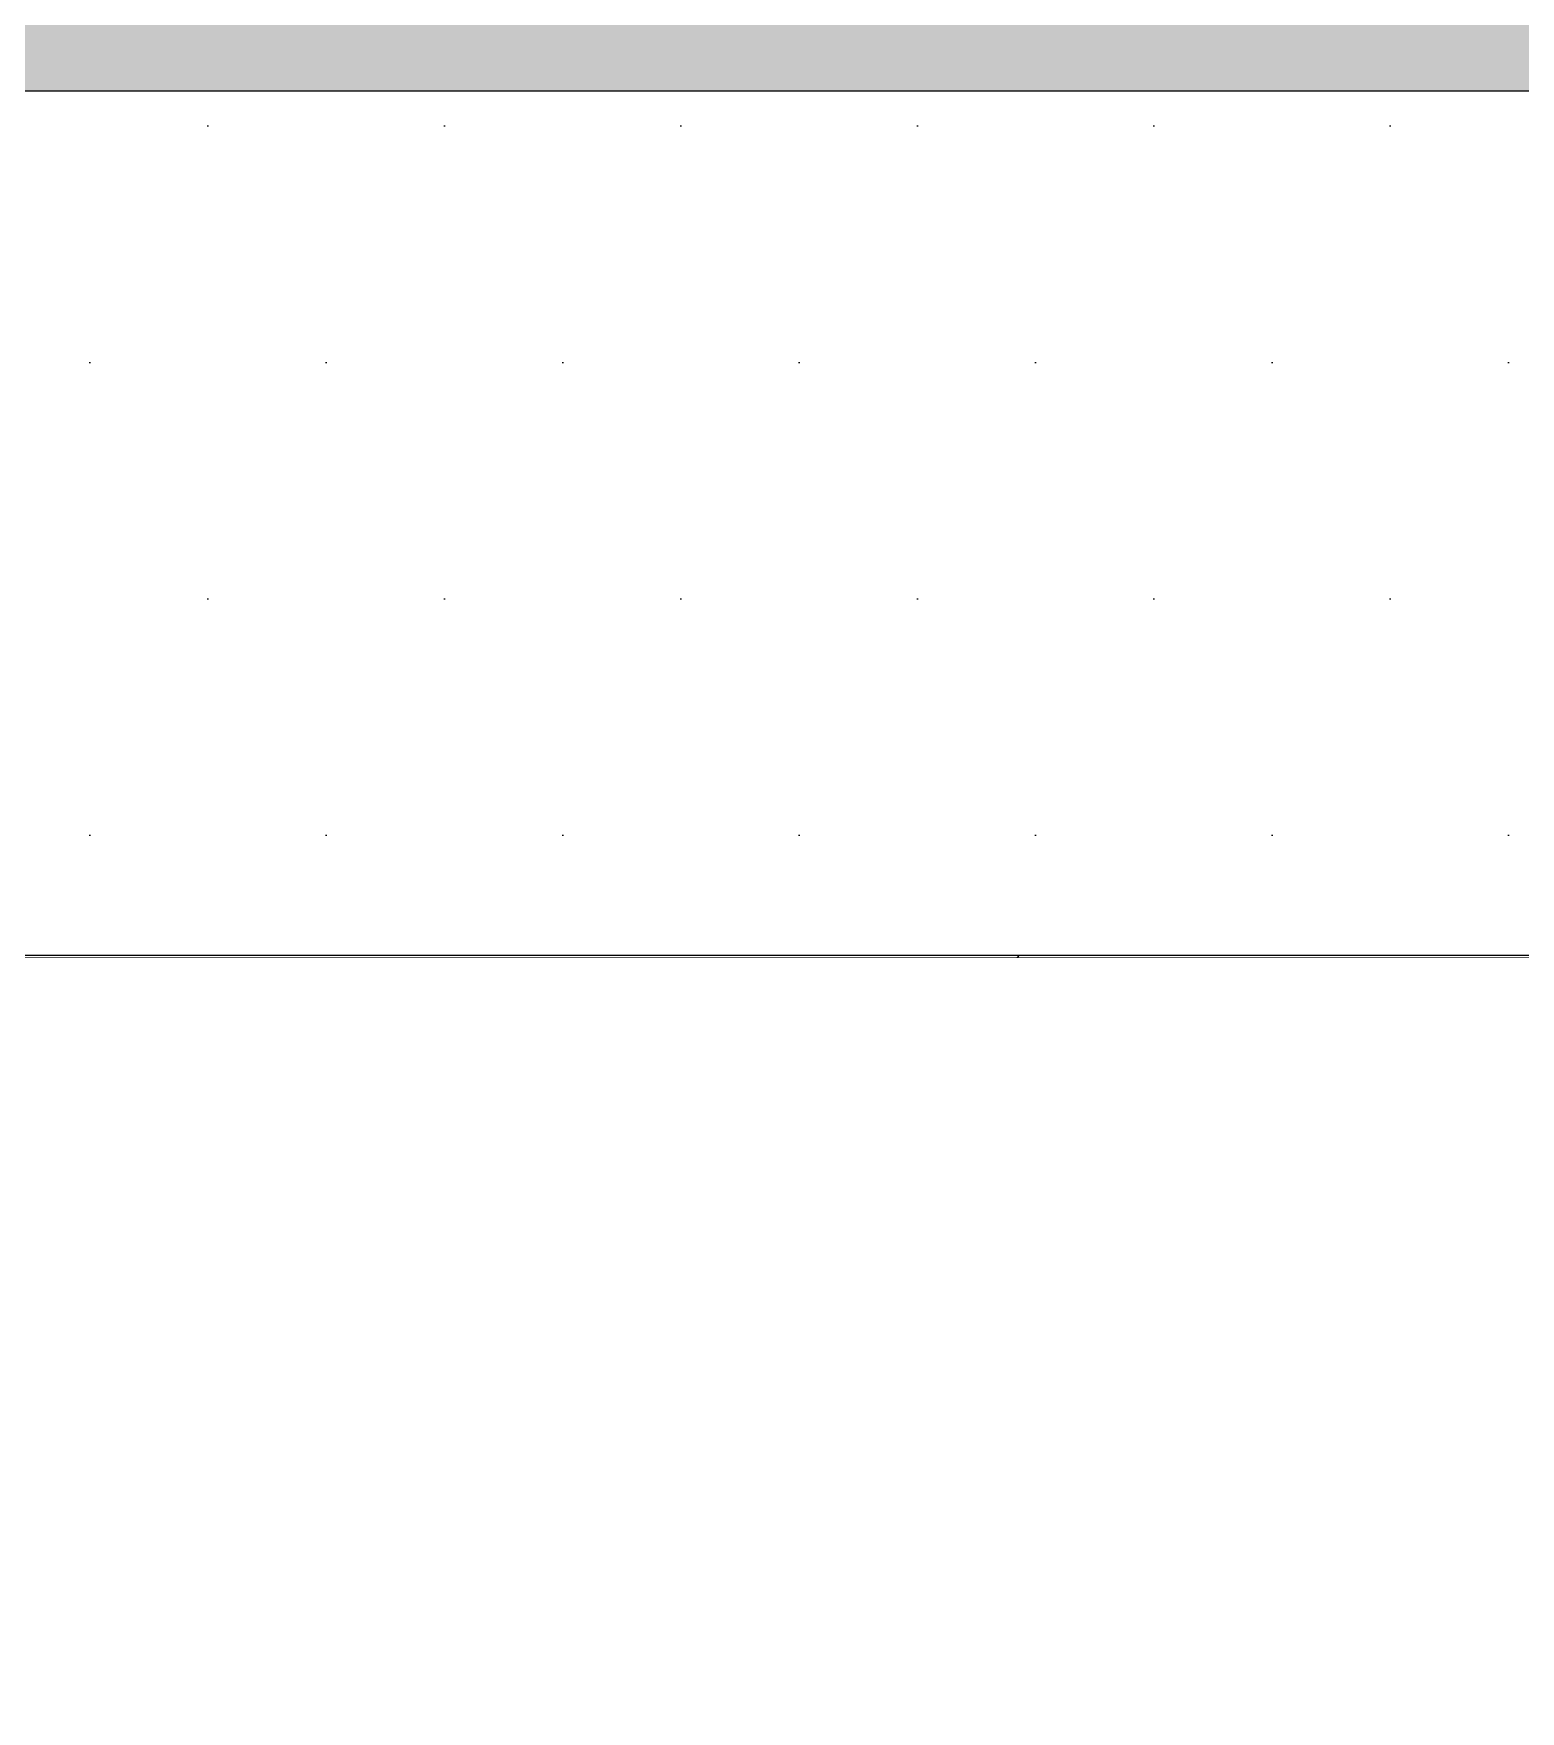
# Model space of a CAD drawing. Header units: millimetres. Extents: x 652937 to 1670132, y 1473552 to 2851037.
# Drawn here: x 713492.4 to 713742, y 1493531.7 to 1493813.4 of the extents above; entities that cross this region are included whole.
import ezdxf

# ---------------------------------------------------------------- set-up
doc = ezdxf.new("R2010")
doc.units = ezdxf.units.MM
doc.set_wipeout_variables(frame=1)
doc.linetypes.add('CENTER', pattern=[50.800000000000004, 31.75, -6.35, 6.35, -6.35])
doc.linetypes.add('HIDDEN', pattern=[0.375, 0.25, -0.125])
doc.layers.add('000 - STRUCTURE_STEEL_ACCESORIES_DEF_SUB', color=7, linetype='Continuous', plot=False)
for name, color, linetype in [('000 - STRUCTURE_STEEL_ACCESORIES_SUB_COLOR_3', 7, 'Continuous'), ('010 - ASPG_ACCESSORIES_HATCH_', 7, 'Continuous'), ('010 - ASPG_ACCESSORIES_MAIN_COLOR_1', 7, 'Continuous'), ('010 - ASPG_ACCESSORIES_SUB_COLOR_1', 7, 'Continuous'), ('010 - ASPG_FLASHING_HATCH_', 7, 'Continuous'), ('010 - ASPG_FLASHING_MAIN_COLOR_2', 7, 'Continuous'), ('010 - ASPG_FLASHING_MAIN_COLOR_4', 7, 'Continuous'), ('010 - ASPG_FLASHING_WIPEOUT_', 7, 'Continuous'), ('010 - ASPG_FLASING_WIPEOUT_', 7, 'Continuous'), ('BOLT & SCREW', 7, 'Continuous'), ('TEXT', 7, 'Continuous'), ('tube-stopper', 7, 'Continuous')]:
    doc.layers.add(name, color=color, linetype=linetype)
for name, color, linetype, lineweight in [('12-GRID', 7, 'CENTER', 13), ('9-SCREW', 7, 'Continuous', 9), ('A-FLOR-E', 7, 'Continuous', 9), ('A-WALL', 7, 'Continuous', 25), ('Part', 7, 'Continuous', 0)]:
    doc.layers.add(name, color=color, linetype=linetype, lineweight=lineweight)

# ---------------------------------------------------------------- blocks, each defined once
blk = doc.blocks.new('3')
at = {"layer": 'Part', "color": 7, "linetype": 'HIDDEN', "lineweight": 0, "ltscale": 5}
for p, q in [((-110.0720670009032, -23.27716099889949), (-110.0724729998037, -33.32781999930739)), ((-109.5270670000464, -23.27718299906701), (-109.5274730008096, -33.32784199947491))]:
    blk.add_line(p, q, dxfattribs=at)
at = {"layer": 'Part', "color": 7, "lineweight": 0}
blk.add_lwpolyline([(-109.487472999841, -33.32784299831837), (-109.4870670000091, -23.27718499908224), (-110.1120670000091, -23.27716000005603), (-110.112472999841, -33.32781799929217)], close=True, dxfattribs=at)
blk = doc.blocks.new('W-1-PP18-ST_ENT3_REV02_20260413-050421_PP18_ENT3_MAIN_PLAN')
at = {"layer": 'A-FLOR-E'}
h = blk.add_hatch(dxfattribs=at)
h.set_pattern_fill('CROSS', scale=50, angle=210.7689957793228)
h.set_pattern_definition([(90.00830806532014, (9903.888727165991, -26817.57823354565), (-317.5460351444216, 317.453958179856), [158.75, -476.2500000000001]), (180.0083080653204, (9983.252216689521, -26738.19172452204), (-317.453958179856, -317.5460351444216), [158.75, -476.2500000000001])])
h.paths.add_polyline_path([(10552.7724922637, -11720.10914213024), (10552.65647391812, -10919.99999969266), (11302.45717344829, -10919.89127639681), (11302.5731920267, -11720.00041860156)], flags=16)
h.paths.add_polyline_path([(18712.43403395661, -10369.24719647504), (18712.7101582943, -10275.13879491016), (20062.22330671758, -10274.98557907529), (20062.223306834, -7304.822206497192), (20062.22330718325, 1006.469529820606), (8350.240529375384, 1013.833130011335), (8352.581507619703, -15559.00517199188), (13097.40324537293, -15549.91630767472), (13097.37388473027, -10370.04009564407)])
at = {"layer": 'TEXT'}
h = blk.add_hatch(dxfattribs=at)
h.set_pattern_fill('ANSI34', scale=21.83100767730449, angle=305.7689957793228)
h.set_pattern_definition([(230.0083080653204, (16484.82354204194, -22407.65041881241), (318.6218556715972, -267.276760314056), []), (230.0083080653204, (16387.17373050773, -22416.20793845505), (318.6218556715972, -267.276760314056), []), (230.0083080653204, (16289.52391897351, -22424.76545809768), (318.6218556715972, -267.276760314056), []), (230.0083080653204, (16191.87388997548, -22433.3229965996), (318.6218556715972, -267.276760314056), [])])
h.paths.add_polyline_path([(8351.9099206666, -15550.10326229967), (8350.218025129521, 1004.77125053294), (20060.18423601077, 1006.600863533095), (20061.87613178068, -15548.27364929952)], flags=16)
h.paths.add_polyline_path([(8201.931672031293, -15700.12501231395), (8201.109208492795, 1155.654514906928), (20210.65068731573, 1155.931012239307), (20211.47315085423, -15699.84851498157)])
at = {"layer": 'A-WALL', "color": 7, "lineweight": 13}
blk.add_lwpolyline([(5164.962381450692, 1155.824347632006), (13174.99129250669, 1155.858422629535)], dxfattribs=at)
at = {"layer": 'A-WALL', "color": 7, "linetype": 'HIDDEN', "lineweight": 13, "ltscale": 8}
blk.add_lwpolyline([(13174.99129250669, 1155.858422396705), (15279.8834763004, 1155.867376597598)], dxfattribs=at)
at = {"layer": 'A-WALL', "color": 7, "lineweight": 13}
blk.add_lwpolyline([(20062.22330718325, 1006.469529820606), (20062.22330648475, -15549.88525924273), (8352.604010701412, -15549.943291815), (8350.218026293674, 1004.771250067279)], close=True, dxfattribs=at)
at = {"color": 7, "xscale": 200.000000000001, "yscale": 200.000000000001, "zscale": 200.000000000001, "rotation": 90}
blk.add_blockref('3', (8614.437109767692, 23052.34119994566), dxfattribs=at)
blk = doc.blocks.new('*U8431')
at = {"layer": '12-GRID', "color": 7, "linetype": 'CENTER'}
blk.add_line((0, 6.142561988594025), (0, -18.19999999999891), dxfattribs=at)
at = {"layer": 'BOLT & SCREW', "color": 7}
for p, q in [((-4.170000000000073, 5.049999999999272), (-4.170000000000073, 1.200000000000728)), ((3.127500000000509, 5.450000000000728), (-3.127500000000509, 5.450000000000728)), ((-2.084999999999127, 5.049999999999272), (-2.084999999999127, 1.200000000000728)), ((2.084999999999127, 5.049999999999272), (2.084999999999127, 1.200000000000728)), ((4.170000000000073, 5.049999999999272), (4.170000000000073, 1.200000000000728)), ((-5.5, 0.5499999999992724), (-5.5, 0)), ((5.5, 0), (-5.5, 0)), ((-5.200000000000728, 0.8500000000003638), (-4.170000000000073, 1.200000000000728)), ((5.200000000000728, 0.8500000000003638), (-5.200000000000728, 0.8500000000003638)), ((4.170000000000073, 1.200000000000728), (-4.170000000000073, 1.200000000000728)), ((-2.57630675031578, 0.8500000000003638), (-2.084999999999127, 1.200000000000728)), ((-2.084999999999127, -1.547816335794778), (-2.084999999999127, 0)), ((2.44630675031658, 0.8500000000003638), (2.084999999999127, 1.200000000000728)), ((2.084999999999013, -1.047816335789321), (2.084999999999127, 0)), ((5.200000000000728, 0.8500000000003638), (4.170000000000073, 1.200000000000728)), ((5.5, 0.5499999999992724), (5.5, 0)), ((-2.729999999999563, -1.899999999995998), (2.729999999999563, -1.399999999995998)), ((-2.729999999999563, -1.899999999995998), (-2.084999999999127, -1.547816335789321)), ((-2.729999999999563, -1.899999999995998), (-2.084999999999127, -2.252183664200857)), ((-2.084999999999127, -1.547816335789321), (2.084999999999127, -1.047816335789321)), ((-2.084999999999127, -2.252183664200857), (2.084999999999127, -1.752183664200857)), ((-2.084999999999013, -3.347816335790412), (-2.084999999999127, -2.252183664206314)), ((2.729999999999563, -1.399999999995998), (2.084999999999127, -1.047816335789321)), ((2.729999999999563, -1.399999999995998), (2.084999999999127, -1.752183664200857)), ((2.084999999999013, -2.847816335790412), (2.0849999999989, -1.752183664201084)), ((-2.729999999999563, -3.69999999999709), (2.729999999999563, -3.19999999999709)), ((-2.729999999999563, -3.69999999999709), (-2.084999999999127, -3.347816335790412)), ((-2.729999999999563, -3.69999999999709), (-2.084999999999127, -4.052183664201948)), ((-2.729999999999563, -5.499999999998181), (2.729999999999563, -4.999999999998181)), ((-2.729999999999563, -5.499999999998181), (2.729999999999563, -4.999999999998181)), ((-2.729999999999563, -5.499999999998181), (-2.084999999999127, -5.147816335791504)), ((-2.729999999999563, -5.499999999998181), (-2.084999999999127, -5.147816335791504)), ((-2.729999999999563, -5.499999999998181), (-2.084999999999127, -5.852183664203039)), ((-2.729999999999563, -5.499999999998181), (-2.084999999999127, -5.852183664203039)), ((-2.084999999999127, -3.347816335790412), (2.084999999999127, -2.847816335790412)), ((-2.084999999999127, -4.052183664201948), (2.084999999999127, -3.552183664201948)), ((-2.0849999999989, -5.147816335791504), (-2.084999999999013, -4.052183664201948)), ((-2.084999999999127, -5.147816335791504), (2.084999999999127, -4.647816335791504)), ((-2.084999999999127, -5.147816335791504), (2.084999999999127, -4.647816335791504)), ((-2.084999999999127, -5.852183664203039), (2.084999999999127, -5.352183664203039)), ((-2.084999999999127, -5.852183664203039), (2.084999999999127, -5.352183664203039)), ((2.729999999999563, -3.19999999999709), (2.084999999999127, -2.847816335790412)), ((2.729999999999563, -3.19999999999709), (2.084999999999127, -3.552183664201948)), ((2.084999999999241, -4.647816335791504), (2.084999999999241, -3.552183664201948)), ((2.729999999999563, -4.999999999998181), (2.084999999999127, -4.647816335791504)), ((2.729999999999563, -4.999999999998181), (2.084999999999127, -4.647816335791504)), ((2.729999999999563, -4.999999999998181), (2.084999999999127, -5.352183664203039)), ((2.729999999999563, -4.999999999998181), (2.084999999999127, -5.352183664203039)), ((2.084999999999127, -6.447816335792595), (2.084999999999127, -5.352183664203039)), ((2.084999999999127, -6.447816335792595), (2.084999999999241, -5.352183664203039)), ((-2.729999999999563, -7.299999999999272), (2.729999999999563, -6.799999999999272)), ((-2.729999999999563, -7.299999999999272), (-2.084999999999127, -6.947816335792595)), ((-2.729999999999563, -7.299999999999272), (-2.084999999999127, -7.652183664204131)), ((-2.084999999999127, -6.947816335792595), (-2.0849999999989, -5.852183664203039)), ((-2.084999999999127, -6.947816335792595), (-2.084999999999127, -5.852183664203039)), ((-2.084999999999127, -6.947816335792595), (2.084999999999127, -6.447816335792595)), ((-2.084999999999127, -7.652183664204131), (2.084999999999127, -7.152183664204131)), ((-2.084999999999127, -8.747816335793686), (-2.084999999999127, -7.652183664204131)), ((0.4333070988686814, -8.43729858455481), (2.084999999999127, -8.247816335793686)), ((2.729999999999563, -6.799999999999272), (2.084999999999127, -6.447816335792595)), ((2.729999999999563, -6.799999999999272), (2.084999999999127, -7.152183664204131)), ((2.084999999999127, -8.247816335793686), (2.084999999999127, -7.152183664204131)), ((2.729999999999563, -8.599999999998545), (2.084999999999127, -8.247816335793686)), ((-2.729999999999563, -9.099999999998545), (-2.084999999999127, -8.747816335793686)), ((-2.729999999999563, -9.099999999998545), (-1.568355612604137, -8.982641209644498)), ((-2.729999999999563, -9.099999999998545), (-2.084999999999127, -9.452183664205222)), ((-2.729999999999563, -10.89999999999964), (-2.084999999999127, -10.54781633579296)), ((-2.729999999999563, -10.89999999999964), (-1.844567201240352, -10.81054635710279)), ((-2.729999999999563, -10.89999999999964), (-2.084999999999127, -11.25218366420449)), ((-2.084999999999127, -8.747816335793686), (-1.064489079482883, -8.605286877620529)), ((-2.084999999999127, -9.452183664205222), (-1.629698446698967, -9.388594061787444)), ((-2.084999999999127, -10.54781633579296), (-2.084999999999127, -9.452183664205222)), ((-2.084999999999127, -10.54781633579296), (-1.798826981090315, -10.50784803706301)), ((-2.084999999999127, -11.25218366420449), (-1.907557413303948, -11.22740118002912)), ((-2.084999999999127, -12.40167565273805), (-2.084999999999127, -11.25218366420449)), ((0.7141825614198751, -8.775605983184505), (2.729999999999563, -8.599999999998545)), ((0.7141825614198751, -9.102437496409038), (2.084999999999127, -8.952183664205222)), ((0.7141825614198751, -10.20507654483481), (2.084999999999127, -10.04781633579296)), ((0.7141825614198751, -10.57560598318378), (2.729999999999563, -10.39999999999964)), ((0.7141825614198751, -10.90243749640831), (2.084999999999127, -10.75218366420449)), ((2.729999999999563, -8.599999999998545), (2.084999999999127, -8.952183664205222)), ((2.084999999999127, -10.04781633579296), (2.084999999999127, -8.952183664205222)), ((2.729999999999563, -10.39999999999964), (2.084999999999127, -10.04781633579296)), ((2.729999999999563, -10.39999999999964), (2.084999999999127, -10.75218366420449)), ((2.084999999999127, -10.75218366420449), (2.084999999999127, -15.59999999999854)), ((-2.084999999999127, -12.40167565273805), (-2.084999999999127, -15.59999999999854)), ((0, -17.19999999999891), (-2.084999999999127, -15.59999999999854)), ((0, -17.19999999999891), (2.084999999999127, -15.59999999999854))]:
    blk.add_line(p, q, dxfattribs=at)
blk.add_lwpolyline([(0, -17.19999999999891), (0.7141825614198751, -11.45704931750151), (0.7141825614198751, -8.736688384093213, 0.4176573264866609), (0.4106596181591158, -8.436709070021607, 0.07099332720072511), (-1.529698998669119, -8.726820576112004), (-2.084999999999127, -12.40167565273805)], format="xyb", dxfattribs=at)
for centre, radius, start, end in [((-3.127500000000509, 3.891492187500262), 1.55850781249987, 48.01707852331997, 131.98292147668), ((0, -0.1840312499989523), 5.634031249999114, 68.2799117114248, 111.7200882885752), ((3.127500000000509, 3.891492187500262), 1.558507812499965, 48.01707852331997, 131.98292147668), ((-5.200000000000728, 0.5499999999992724), 0.3, 90, 180), ((5.200000000000728, 0.5499999999992724), 0.3, 0, 90)]:
    blk.add_arc(centre, radius, start, end, dxfattribs=at)
blk = doc.blocks.new('G$C7D677D58')
at = {"layer": 'tube-stopper'}
h = blk.add_hatch(dxfattribs=at)
h.set_pattern_fill('ANSI35', scale=0.02, angle=280.6768409131589, style=0)
h.set_pattern_definition([(145.6768409131589, (67.45353497568851, -13.09426057516771), (0.00281929956869494, 0.00412935224241727), []), (145.6768409131589, (67.45006064978782, -13.09491560150343), (0.00281929956869494, 0.00412935224241727), [0.006249999999999968, -0.001249999999999992, 0, -0.001249999999999992])])
h.paths.add_polyline_path([(0.02989179726182556, 0.01545000000078289), (0.02447319464567954, 0.01545000000078289), (0.02447319464567954, 0.0005500000004303729), (0.02989179726182556, 0.0005500000004303729)])
at = {"layer": '000 - STRUCTURE_STEEL_ACCESORIES_DEF_SUB', "color": 7, "ltscale": 0.1}
blk.add_line((0.03829179726176335, 0.007999999999924512), (0, 0.007999999999924512, -2.806346833239134e-06), dxfattribs=at)
at = {"layer": '000 - STRUCTURE_STEEL_ACCESORIES_SUB_COLOR_3', "color": 7}
for p, q in [((0.01247319464710017, 0.01492820323028354, -2.806346833239134e-06), (0.007673194646940829, 0.01492820323028354, -2.806346833239134e-06)), ((0.01327319464712673, 0, -2.806346833239134e-06), (0.01327319464712673, 0.01599999999996271, -2.806346833239134e-06)), ((0.01327319464712673, 0.01599999999996271, -2.806346833239134e-06), (0.01447319464705288, 0.01599999999996271, -2.806346833239134e-06)), ((0.01447319464705288, 0.01599999999996271, -2.806346833239134e-06), (0.01447319464705288, 0, -2.806346833239134e-06)), ((0.02989179726182556, 0), (0.02989179726182556, 0.01599999999996271)), ((0.02989179726182556, 0.01599999999996271), (0.03109179726175171, 0.01599999999996271)), ((0.03109179726175171, 0.01599999999996271), (0.03109179726175171, 0)), ((0.03109179726175171, 0.001071796769679167), (0.03109179726175171, 0.01492820323028354)), ((0.03589179726191105, 0.01492820323028354), (0.03109179726175171, 0.01492820323028354)), ((0.002400000000079672, 0.01199999999994361, -2.806346833239134e-06), (0.001600000000053114, 0.01119999999991705, -2.806346833239134e-06)), ((0.006873194647141645, 0.01199999999994361, -2.806346833239134e-06), (0.002400000000079672, 0.01199999999994361, -2.806346833239134e-06)), ((0.006873194647141645, 0.002803847577297347, -2.806346833239134e-06), (0.006873194647141645, 0.01319615242266536, -2.806346833239134e-06)), ((0.01247319464710017, 0.01146410161504718, -2.806346833239134e-06), (0.007673194646940829, 0.01146410161504718, -2.806346833239134e-06)), ((0.01327319464712673, 0.002803847577297347, -2.806346833239134e-06), (0.01327319464712673, 0.01319615242266536, -2.806346833239134e-06)), ((0.03589179726191105, 0.01146410161504718), (0.03109179726175171, 0.01146410161504718)), ((0.03669179726193761, 0.002803847577297347), (0.03669179726193761, 0.01319615242266536)), ((0.001600000000053114, 0.00479999999993197, -2.806346833239134e-06), (0.001600000000053114, 0.01119999999991705, -2.806346833239134e-06)), ((0.006873194647141645, 0.01119999999991705, -2.806346833239134e-06), (0.001600000000053114, 0.01119999999991705, -2.806346833239134e-06)), ((0.006873194647141645, 0.00479999999993197, -2.806346833239134e-06), (0.001600000000053114, 0.00479999999993197, -2.806346833239134e-06)), ((0.002400000000079672, 0.003999999999905413, -2.806346833239134e-06), (0.001600000000053114, 0.00479999999993197, -2.806346833239134e-06)), ((0.006873194647141645, 0.003999999999905413, -2.806346833239134e-06), (0.002400000000079672, 0.003999999999905413, -2.806346833239134e-06)), ((0.01247319464710017, 0.00453589838480184, -2.806346833239134e-06), (0.007673194646940829, 0.00453589838480184, -2.806346833239134e-06)), ((0.03589179726191105, 0.00453589838480184), (0.03109179726175171, 0.00453589838480184)), ((0.01247319464710017, 0.001071796769679167, -2.806346833239134e-06), (0.007673194646940829, 0.001071796769679167, -2.806346833239134e-06)), ((0.01447319464705288, 0, -2.806346833239134e-06), (0.01327319464712673, 0, -2.806346833239134e-06)), ((0.03109179726175171, 0), (0.02989179726182556, 0)), ((0.03589179726191105, 0.001071796769679167), (0.03109179726175171, 0.001071796769679167))]:
    blk.add_line(p, q, dxfattribs=at)
at = {"layer": '000 - STRUCTURE_STEEL_ACCESORIES_SUB_COLOR_3', "color": 7, "linetype": 'HIDDEN'}
for p, q in [((0.02989179726182556, 0.01199999999994361), (0.01447319464705288, 0.01199999999994361, -2.806346833239134e-06)), ((0.02989179726182556, 0.01119999999991705), (0.01447319464705288, 0.01119999999991705, -2.806346833239134e-06)), ((0.02989179726182556, 0.00479999999993197), (0.01447319464705288, 0.00479999999993197, -2.806346833239134e-06)), ((0.02989179726182556, 0.003999999999905413), (0.01447319464705288, 0.003999999999905413, -2.806346833239134e-06))]:
    blk.add_line(p, q, dxfattribs=at)
at = {"layer": '000 - STRUCTURE_STEEL_ACCESORIES_SUB_COLOR_3', "color": 7, "elevation": -2.806346833239134e-06}
for points in [[(0.007673194646940829, 0.01492820323028354, 0.4618802153516978), (0.007673194646940829, 0.01146410161504718, 0.2309401076757868), (0.007673194646940829, 0.00453589838480184, 0.461880215351701), (0.007673194646940829, 0.001071796769679167)], [(0.01247319464710017, 0.01492820323028354, -0.4618802153516978), (0.01247319464710017, 0.01146410161504718, -0.2309401076757868), (0.01247319464710017, 0.00453589838480184, -0.461880215351701), (0.01247319464710017, 0.001071796769679167)], [(0.03589179726191105, 0.01492820323028354, -0.4618802153516978), (0.03589179726191105, 0.01146410161504718, -0.2309401076757868), (0.03589179726191105, 0.00453589838480184, -0.4618802153517009), (0.03589179726191105, 0.001071796769679167)]]:
    blk.add_lwpolyline(points, format="xyb", dxfattribs=at)
at = {"layer": 'tube-stopper', "color": 7}
blk.add_lwpolyline([(0.02989179726182556, 0.01545000000078289), (0.02447319464567954, 0.01545000000078289), (0.02447319464567954, 0.0005500000004303729), (0.02989179726182556, 0.0005500000004303729)], close=True, dxfattribs=at)
blk = doc.blocks.new('G$CF155826C')
at = {"layer": '12-GRID', "color": 7, "ltscale": 0.1}
blk.add_line((0, 0.007999999999924512), (0.03829179726176335, 0.007999999999924512, -2.806346833239134e-06), dxfattribs=at)
at = {"layer": '9-SCREW', "color": 7}
for p, q in [((0.002399999999852298, 0.01492820323028354), (0.007200000000011642, 0.01492820323028354)), ((0.007200000000011642, 0.01599999999996271), (0.007200000000011642, 0)), ((0.00839999999993779, 0.01599999999996271), (0.007200000000011642, 0.01599999999996271)), ((0.007200000000011642, 0.001071796769679167), (0.007200000000011642, 0.01492820323028354)), ((0.00839999999993779, 0), (0.00839999999993779, 0.01599999999996271)), ((0.02381860261471047, 0.01599999999996271, -2.806346833239134e-06), (0.02381860261471047, 0, -2.806346833239134e-06)), ((0.02501860261463662, 0.01599999999996271, -2.806346833239134e-06), (0.02381860261471047, 0.01599999999996271, -2.806346833239134e-06)), ((0.02501860261463662, 0, -2.806346833239134e-06), (0.02501860261463662, 0.01599999999996271, -2.806346833239134e-06)), ((0.02581860261466318, 0.01492820323028354, -2.806346833239134e-06), (0.03061860261482252, 0.01492820323028354, -2.806346833239134e-06)), ((0.001599999999825741, 0.002803847577297347), (0.001599999999825741, 0.01319615242266536)), ((0.002399999999852298, 0.01146410161504718), (0.007200000000011642, 0.01146410161504718)), ((0.02501860261463662, 0.002803847577297347, -2.806346833239134e-06), (0.02501860261463662, 0.01319615242266536, -2.806346833239134e-06)), ((0.02581860261466318, 0.01146410161504718, -2.806346833239134e-06), (0.03061860261482252, 0.01146410161504718, -2.806346833239134e-06)), ((0.0314186026146217, 0.002803847577297347, -2.806346833239134e-06), (0.0314186026146217, 0.01319615242266536, -2.806346833239134e-06)), ((0.0314186026146217, 0.01199999999994361, -2.806346833239134e-06), (0.03589179726168368, 0.01199999999994361, -2.806346833239134e-06)), ((0.03589179726168368, 0.01199999999994361, -2.806346833239134e-06), (0.03669179726171024, 0.01119999999991705, -2.806346833239134e-06)), ((0.0314186026146217, 0.01119999999991705, -2.806346833239134e-06), (0.03669179726171024, 0.01119999999991705, -2.806346833239134e-06)), ((0.03669179726171024, 0.00479999999993197, -2.806346833239134e-06), (0.03669179726171024, 0.01119999999991705, -2.806346833239134e-06)), ((0.002399999999852298, 0.00453589838480184), (0.007200000000011642, 0.00453589838480184)), ((0.02581860261466318, 0.00453589838480184, -2.806346833239134e-06), (0.03061860261482252, 0.00453589838480184, -2.806346833239134e-06)), ((0.0314186026146217, 0.00479999999993197, -2.806346833239134e-06), (0.03669179726171024, 0.00479999999993197, -2.806346833239134e-06)), ((0.0314186026146217, 0.003999999999905413, -2.806346833239134e-06), (0.03589179726168368, 0.003999999999905413, -2.806346833239134e-06)), ((0.03589179726168368, 0.003999999999905413, -2.806346833239134e-06), (0.03669179726171024, 0.00479999999993197, -2.806346833239134e-06)), ((0.002399999999852298, 0.001071796769679167), (0.007200000000011642, 0.001071796769679167)), ((0.007200000000011642, 0), (0.00839999999993779, 0)), ((0.02381860261471047, 0, -2.806346833239134e-06), (0.02501860261463662, 0, -2.806346833239134e-06)), ((0.02581860261466318, 0.001071796769679167, -2.806346833239134e-06), (0.03061860261482252, 0.001071796769679167, -2.806346833239134e-06))]:
    blk.add_line(p, q, dxfattribs=at)
at = {"layer": '9-SCREW', "color": 7, "linetype": 'HIDDEN'}
for p, q in [((0.00839999999993779, 0.01199999999994361), (0.02381860261471047, 0.01199999999994361, -2.806346833239134e-06)), ((0.00839999999993779, 0.01119999999991705), (0.02381860261471047, 0.01119999999991705, -2.806346833239134e-06)), ((0.00839999999993779, 0.00479999999993197), (0.02381860261471047, 0.00479999999993197, -2.806346833239134e-06)), ((0.00839999999993779, 0.003999999999905413), (0.02381860261471047, 0.003999999999905413, -2.806346833239134e-06))]:
    blk.add_line(p, q, dxfattribs=at)
at = {"layer": '9-SCREW', "color": 7, "elevation": -2.806346833239134e-06}
for points in [[(0.002399999999852298, 0.01492820323028354, 0.4618802153516978), (0.002399999999852298, 0.01146410161504718, 0.2309401076757868), (0.002399999999852298, 0.00453589838480184, 0.4618802153517009), (0.002399999999852298, 0.001071796769679167)], [(0.02581860261466318, 0.01492820323028354, 0.4618802153516978), (0.02581860261466318, 0.01146410161504718, 0.2309401076757868), (0.02581860261466318, 0.00453589838480184, 0.461880215351701), (0.02581860261466318, 0.001071796769679167)], [(0.03061860261482252, 0.01492820323028354, -0.4618802153516978), (0.03061860261482252, 0.01146410161504718, -0.2309401076757868), (0.03061860261482252, 0.00453589838480184, -0.461880215351701), (0.03061860261482252, 0.001071796769679167)]]:
    blk.add_lwpolyline(points, format="xyb", dxfattribs=at)
blk = doc.blocks.new('000_ASPG_TYP_FILES__ASPG_BK_TYPE_1')
at = {"layer": '010 - ASPG_ACCESSORIES_HATCH_'}
h = blk.add_hatch(dxfattribs=at)
h.set_pattern_fill('ANSI32', scale=10, angle=360)
h.set_pattern_definition([(315, (-21437.95921343371, -50286.00325589178), (-2.651650429449554, -2.651650429449553), []), (315, (-21436.19144648369, -50286.00325589178), (-2.651650429449554, -2.651650429449553), [])])
h.paths.add_polyline_path([(2.273743415770468e-10, -31.40024941744377), (3.000000000156434, -31.40024941744377), (3.000000000156433, -50.00000000023283), (0, -50.00000000023283)])
h.paths.add_polyline_path([(0, -2.78305378742516e-10), (11.78062006374603, -2.78305378742516e-10), (11.91500000004453, -0.1825785293985973), (11.91500000004453, -1.247816336041069), (11.27000000019507, -1.60000000033142), (11.91500000004453, -1.952183664621771), (11.91500000004453, -3.000000000321052), (3.000000000156433, -3.000000000321052), (3.000000000156433, -23.40024941740558), (2.273736754432321e-10, -23.40024941740558)])
h.paths.add_polyline_path([(16.08500000020285, -1.452183664519907), (16.73000000005231, -1.100000000229556), (16.08500000020285, -0.7478163361665793), (16.08500000020285, -2.78305378742516e-10), (25.00000000009095, -2.78305378742516e-10), (25.00000000009095, -3.000000000321052), (16.08500000020285, -2.984802567931183)])
at = {"layer": '010 - ASPG_ACCESSORIES_MAIN_COLOR_1', "color": 7}
blk.add_lwpolyline([(25.00000000009095, -2.78305378742516e-10), (0, -2.78305378742516e-10), (0, -50.00000000023283), (3.000000000156433, -50.00000000023283), (3.000000000156433, -3.000000000321052), (25.00000000009095, -3.000000000321052)], close=True, dxfattribs=at)
at = {"layer": '010 - ASPG_ACCESSORIES_SUB_COLOR_1', "color": 7, "elevation": -0.002806346833239131}
for points in [[(0, -2.78305378742516e-10), (11.78062006374603, -2.78305378742516e-10), (11.91500000004453, -0.1825785293985973), (11.91500000004453, -1.247816336041069), (11.27000000019507, -1.60000000033142), (11.91500000004453, -1.952183664621771), (11.91500000004453, -3.000000000321052), (3.000000000156433, -3.000000000321052), (3.000000000156433, -23.40024941740558), (2.273736754432321e-10, -23.40024941740558)], [(16.08500000020285, -1.452183664519907), (16.73000000005231, -1.100000000229556), (16.08500000020285, -0.7478163361665793), (16.08500000020285, -2.78305378742516e-10), (25.00000000009095, -2.78305378742516e-10), (25.00000000009095, -3.000000000321052), (16.08500000020285, -2.984802567931183)], [(2.273736754432321e-10, -31.40024941744377), (3.000000000156433, -31.40024941744377), (3.000000000156433, -50.00000000023283), (0, -50.00000000023283)]]:
    blk.add_lwpolyline(points, close=True, dxfattribs=at)
blk = doc.blocks.new('000_ASPG_TYP_FILES_20260218-041527_ASPG_BK_TYPE_2')
at = {"layer": '010 - ASPG_ACCESSORIES_HATCH_'}
h = blk.add_hatch(dxfattribs=at)
h.set_pattern_fill('ANSI32', scale=10)
h.set_pattern_definition([(45, (-3428.177979928396, 1640.95329417633), (-2.651650429449553, 2.651650429449553), []), (45, (-3426.410212978396, 1640.95329417633), (-2.651650429449553, 2.651650429449553), [])])
h.paths.add_polyline_path([(0, 49.99999999995453), (-4.999999999995453, 49.99999999995453), (-4.999999999995453, 4.999999999995453), (-49.99999999995453, 4.999999999995453), (-49.99999999995453, 0), (0, 0)])
at = {"layer": '010 - ASPG_ACCESSORIES_MAIN_COLOR_1', "color": 7}
blk.add_lwpolyline([(0, 49.99999999995453), (-4.999999999995453, 49.99999999995453), (-4.999999999995453, 4.999999999995453), (-49.99999999995453, 4.999999999995453), (-49.99999999995453, 0), (0, 0)], close=True, dxfattribs=at)
blk = doc.blocks.new('*U8430')
at = {"color": 7, "rotation": 180}
blk.add_blockref('*U8431', (-10.99999999996726, -3.000000000042746, 0.002806346833239138), dxfattribs=at)
at = {"color": 7}
for name, p in [('000_ASPG_TYP_FILES_20260218-041527_ASPG_BK_TYPE_2', (-25.00000000013642, -49.99999999967622, 0.002806346833239131)), ('000_ASPG_TYP_FILES__ASPG_BK_TYPE_1', (-25.00000000009095, 2.78305378742516e-10, 0.002806346833239131))]:
    blk.add_blockref(name, p, dxfattribs=at)
at = {"color": 7, "xscale": 1000, "yscale": 1000, "zscale": 1000}
blk.add_blockref('G$C7D677D58', (-46.47319464580869, -34.50000000042019, 0.002806346833239131), dxfattribs=at)
at = {"color": 7, "xscale": -1000, "yscale": 1000, "zscale": 1000, "rotation": 89.99999999999993}
blk.add_blockref('G$CF155826C', (-44.50000000009095, -36.60000000004766, 0.002806346833239131), dxfattribs=at)
blk = doc.blocks.new('*U9125')
at = {"color": 7}
blk.add_wipeout([(0, -52.000000000100044), (3000.000000000055, -52.00000000005275), (2999.9999999999973, -197.09529052551625), (0, -197.09529052556354)], dxfattribs=at).dxf.layer = '010 - ASPG_FLASHING_WIPEOUT_'
at = {"layer": '010 - ASPG_FLASHING_HATCH_'}
h = blk.add_hatch(dxfattribs=at)
h.set_pattern_fill('DOTS', scale=0.5)
h.set_pattern_definition([(0, (0, 0), (19.84375, 39.6875), [0, -39.6875])])
h.paths.add_polyline_path([(0, -52), (3000.000000000233, -51.99999999995342), (3000.000000000175, -197.095290525537), (9.768010957938956e-17, -197.0952905255836)])
at = {"layer": '010 - ASPG_FLASHING_MAIN_COLOR_2', "color": 7}
blk.add_lwpolyline([(0, -52), (3000.000000000233, -51.99999999995342), (3000.000000000175, -197.095290525537), (9.768010957938956e-17, -197.0952905255836)], close=True, dxfattribs=at)
at = {"color": 7}
blk.add_wipeout([(0, 69.29999999994925), (2999.9999999998217, 69.29999999999654), (3000.0000000000546, -51.99999999994907), (0, -51.99999999999636)], dxfattribs=at).dxf.layer = '010 - ASPG_FLASING_WIPEOUT_'
at = {"layer": '010 - ASPG_FLASHING_HATCH_'}
h = blk.add_hatch(dxfattribs=at)
h.set_pattern_fill('DOTS', scale=0.1)
h.set_pattern_definition([(0, (0, 0), (3.96875, 7.9375), [0, -7.9375])])
h.paths.add_polyline_path([(-2.8421709430404e-14, 69.29999999999998), (3000, 69.30000000004657), (3000.000000000233, -51.99999999995343), (3.155443620884047e-30, -52.00000000000001)])
at = {"layer": '010 - ASPG_FLASHING_MAIN_COLOR_4', "color": 7}
blk.add_lwpolyline([(-2.8421709430404e-14, 69.29999999999998), (3000, 69.30000000004657), (3000.000000000233, -51.99999999995343), (3.155443620884047e-30, -52.00000000000001)], close=True, dxfattribs=at)
blk = doc.blocks.new('W-1-PP18-ST_ENT3_REV02_20260618-221618_LOPF_FLASHING')
at = {"color": 7, "xscale": -1}
blk.add_blockref('*U9125', (14800.52158245095, 1252.157168983249), dxfattribs=at)

msp = doc.modelspace()

# ---------------------------------------------------------------- block references
at = {"color": 7}
msp.add_blockref('W-1-PP18-ST_ENT3_REV02_20260413-050421_PP18_ENT3_MAIN_PLAN', (700327.4221813822, 1492652.712323123), dxfattribs=at)

# ---------------------------------------------------------------- next in the draw order: block references
at = {"color": 7, "yscale": -1, "rotation": 180}
msp.add_blockref('*U8430', (713617.4221813827, 1493857.712323125), dxfattribs=at)

# ---------------------------------------------------------------- next in the draw order: block references
at = {"color": 7}
msp.add_blockref('W-1-PP18-ST_ENT3_REV02_20260618-221618_LOPF_FLASHING', (700193.9005989314, 1492603.555154138), dxfattribs=at)

doc.saveas('drawing.dxf')
